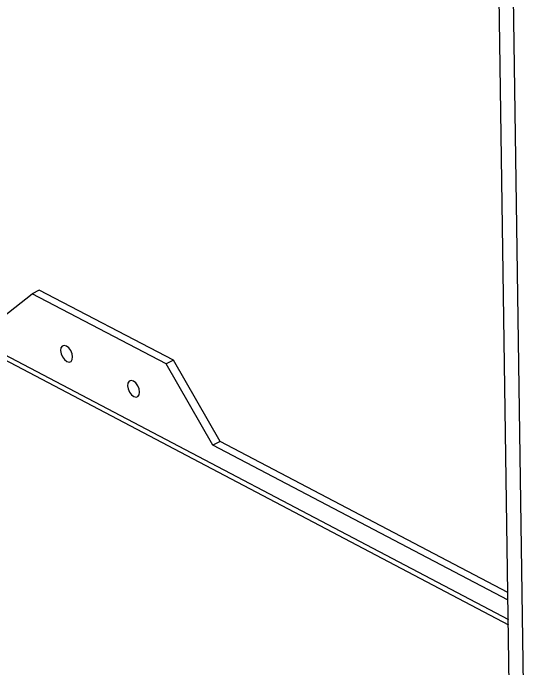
# Model space of a CAD drawing. Header units: millimetres. Extents: x 0 to 279, y 0 to 216.
# Drawn here: x 50.78 to 66.5, y 66.6 to 86.79 of the extents above; entities that cross this region are included whole.
import ezdxf

# ---------------------------------------------------------------- set-up
doc = ezdxf.new("R2010")
doc.units = ezdxf.units.MM

msp = doc.modelspace()

# ---------------------------------------------------------------- linework, layer by layer
at = {"color": 7, "linetype": 'Continuous', "lineweight": 25}
for p, q in [((66.065, 64.962), (65.72, 88.16)), ((66.16, 87.942), (66.496, 64.734)), ((39.075, 82.148), (66.021, 67.956)), ((50.043, 77.109), (51.365, 78.151)), ((51.589, 78.258), (51.365, 78.151)), ((55.489, 75.994), (51.365, 78.151)), ((55.713, 76.103), (51.589, 78.258)), ((55.713, 76.103), (55.489, 75.994)), ((56.932, 73.488), (55.489, 75.994)), ((57.155, 73.597), (55.713, 76.103)), ((57.155, 73.597), (56.932, 73.488)), ((66.006, 68.949), (57.155, 73.597)), ((66.009, 68.718), (56.932, 73.488))]:
    msp.add_line(p, q, dxfattribs=at)
at = {"color": 8, "linetype": 'Continuous', "lineweight": 25}
msp.add_line((39.069, 82.304), (66.018, 68.116), dxfattribs=at)
at = {"color": 7, "linetype": 'Continuous', "lineweight": 25, "flags": 128}
for points in [[(52.435, 76.066), (52.506, 76.047), (52.564, 76.066), (52.602, 76.122), (52.614, 76.205), (52.597, 76.303), (52.555, 76.401), (52.493, 76.483), (52.422, 76.539), (52.352, 76.558), (52.293, 76.538), (52.255, 76.482), (52.243, 76.399), (52.26, 76.302), (52.302, 76.204), (52.364, 76.121), (52.435, 76.066)], [(54.494, 74.985), (54.565, 74.965), (54.624, 74.985), (54.663, 75.04), (54.674, 75.123), (54.658, 75.222), (54.615, 75.32), (54.554, 75.403), (54.482, 75.458), (54.411, 75.478), (54.352, 75.458), (54.314, 75.402), (54.302, 75.319), (54.318, 75.221), (54.361, 75.123), (54.422, 75.04), (54.494, 74.985)]]:
    msp.add_lwpolyline(points, dxfattribs=at)

doc.saveas('drawing.dxf')
